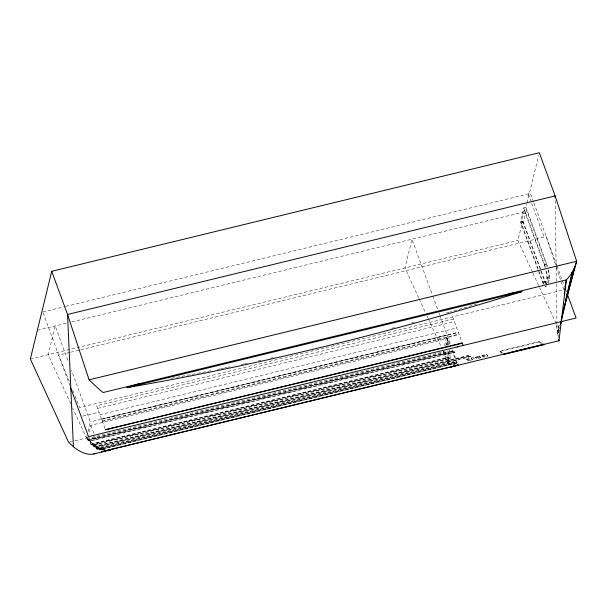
<?xml version="1.0" encoding="UTF-8"?>
<svg xmlns="http://www.w3.org/2000/svg" width="607" height="607" viewBox="0 0 607 607"><rect width="100%" height="100%" fill="white"/><g stroke="black" fill="none" stroke-linecap="round" stroke-linejoin="round"><path stroke-width="0.46" stroke-dasharray="3.04 2.28" d="M104.7 449.787C99.753 448.634 95.64 445.576 90.678 444.59L90.762 440.53L87.803 439.809L88.91 440.667L90.845 440.917L454.916 352.379L454.833 351.992L451.874 351.263L87.803 439.809M102.378 449.924L98.827 449.81L96.756 449.089L96.703 447.276L93.751 446.555L93.539 444.923L90.587 444.195L90.845 440.917M445.675 351.635L444.969 356.317A64.365 7.292 79.1 0 0 448.125 363.707L449.483 365.854M446.661 345.095L447.647 338.547L90.891 425.31L88.774 433.997M559.282 329.897L558.038 335.436L558.508 338.349M559.252 327.211L557.742 333.584L558.038 335.436L559.138 328.03L557.742 333.584L556.194 323.721L539.623 287.665M87.165 435.082L86.46 437.966L87.901 440.196L451.972 351.658L454.916 352.379M88.015 431.569L90.375 421.911L71.482 370.376M87.454 439.407L87.712 438.337L444.468 351.574L444.21 352.644L87.454 439.407L86.52 437.715L88.356 437.275M444.559 345.687L447.131 335.147L90.375 421.911M445.743 346.362L447.647 338.547L449.893 344.67M543.386 284.258A7.201 1.745 76.3 0 1 542.779 282.779L520.427 221.805L523.811 207.913L525.981 207.389L526.868 203.747M543.675 283.59A5.493 1.328 76.3 0 1 543.197 282.581L521.155 222.473L524.152 210.159L526.322 209.627L546.831 265.623A12.064 2.921 76.3 0 1 547.165 266.663M532.521 272.217L517.915 240.455L522.589 221.282L520.427 221.805M527.088 202.837L538.637 155.468M546.315 283.795A5.493 1.328 76.3 0 1 545.367 282.05L523.317 221.95L526.322 209.627M502.376 353.441A63.735 15.433 76.3 0 1 499.902 351.559L500.024 351.036L539.395 341.46A63.735 15.433 76.3 0 0 543.037 343.881M545.321 284.122L546.907 276.822A12.064 2.921 76.3 0 0 545.89 270.464M546.057 284.744L547.522 278.727A13.764 3.331 76.3 0 0 546.308 270.426M547.689 282.763L549.069 276.291A12.064 2.921 76.3 0 0 548.053 269.94M548.432 283.355L549.692 278.203A13.764 3.331 76.3 0 0 548.47 269.903M499.902 351.559L539.274 341.984L539.395 341.46M559.123 325.079L557.408 331.475L559.153 325.094M449.134 349.457L450.379 358.547L448.125 363.707L447.875 350.656M453.899 365.027L456.623 363.032L453.512 362.326L96.756 449.089M453.277 364.784L456.373 362.66L453.421 361.931L96.665 448.694L99.745 449.423M42.839 311.983L64.941 306.611M65.859 306.383L530.404 193.405L533.538 201.964M37.353 330.291L67.149 323.045M71.747 321.93L522.756 212.238M523.295 213.694L525.457 213.171M521.155 222.473L523.317 221.95M30.35 359.025L517.915 240.455M69.714 352.462L58.659 355.148L69.213 381.333M70.632 352.235L79.843 349.996M80.769 349.776L546.232 236.571L563.835 289.797L79.767 407.517L75.192 396.174M523.811 207.913L544.509 264.364L546.672 263.84A13.764 3.331 76.3 0 1 547.453 266.162M524.152 210.159L544.304 265.115L546.467 264.591M546.945 277.467L549.107 276.944M547.522 278.727L549.692 278.203M542.954 281.944L545.116 281.413M542.779 282.779L544.942 282.247A7.201 1.745 76.3 0 0 545.556 283.735M545.367 286.405L546.808 286.056M453.421 319.047L96.657 405.81L105.132 428.906M97.613 408.412L454.37 321.649M82.947 416.091L98.994 412.183M99.927 414.718L456.684 327.955M101.49 418.982L458.247 332.219M101.604 419.293L458.361 332.53M102.173 420.848L458.93 334.085M102.401 421.463L459.158 334.7M69.517 442.086L88.303 437.518M88.827 440.28L452.898 351.741M90.762 440.53L454.833 351.992M90.587 444.195L447.344 357.432L450.295 358.16L450.379 358.547L92.75 445.31M90.678 444.59L447.435 357.827L450.379 358.547M91.604 444.673L448.368 357.91M93.539 444.923L450.295 358.16M93.751 446.555L467.792 355.581L470.751 356.309L470.827 356.696L96.786 447.663L94.851 447.412L93.751 446.555L98.038 447.283M93.842 446.942L467.891 355.975L470.827 356.696M94.775 447.025L468.816 356.059M96.703 447.276L470.751 356.309M472.618 359.723L471.26 358.031L472.618 359.723L468.02 360.839L466.662 359.147L486.45 354.336L487.709 355.406L487.808 356.028L483.794 357.007L482.436 355.315L483.794 357.007M97.689 449.165L454.446 362.402M466.76 359.769L471.358 358.646M475.456 357.652L479.492 356.673L480.752 357.743L476.715 358.729L475.357 357.037L476.715 358.729M482.535 355.93L486.548 354.951L487.808 356.028M456.373 362.66L99.616 449.423L103.258 449.939M98.827 449.81L456.456 363.047M466.662 359.147L467.921 360.224L487.709 355.406M456.623 363.032L99.7 449.81M105.345 449.81L99.867 449.795L94.996 436.501M96.665 448.694L102.522 449.218L96.786 447.663M95.914 447.67L102.522 449.218M93.622 445.31L95.739 445.917L88.91 440.667M91.103 442.427L86.46 437.966L72.65 407.912M443.588 351.521L444.21 352.644M532.916 273.074L539.228 286.808M418.754 297.976L404.945 267.93L411.948 239.188L432.472 295.169M419.149 298.834L425.461 312.567M427.04 316.004L427.829 317.719M428.223 318.576L441.243 346.908M70.678 403.625L48.188 354.693L55.191 325.951L68.219 361.491M72.734 390.066L73.788 392.683M533.864 202.852L556.604 264.872M556.923 265.745L562.059 279.744M562.378 280.624L564.624 286.747M565.899 290.237L566.536 291.975M528.242 193.936L531.375 202.488M531.702 203.375L544.062 237.102M525.981 207.389L546.672 263.84M522.589 221.282L544.942 282.247M452.61 316.846L462.193 342.978M432.799 296.057L437.685 309.38M438.99 312.939L439.635 314.714M439.961 315.602L450.675 344.822M452.61 350.087L458.08 365.027M451.813 349.913L457.428 365.232M90.891 425.31L94.677 435.644M43.158 312.863L69.949 385.946M544.304 265.115L544.669 266.154A12.064 2.921 76.3 0 1 545.003 267.194M443.216 351.203L444.969 356.317L447.435 357.827M467.792 355.581L467.891 355.975M451.874 351.263L451.972 351.658M453.512 362.326L453.421 361.931L448.823 364.913L448.194 350.785M486.45 354.336L486.548 354.951M480.752 357.743L479.393 356.051L479.492 356.673M467.921 360.224L468.02 360.839M447.769 345.072L447.647 338.547L448.512 344.913M447.647 338.547L447.943 345.14M555.193 200.629L556.141 266.761M556.156 267.71L556.369 282.824M556.384 283.773L556.953 323.455M556.968 324.396L557.036 329.123M502.497 352.917A63.735 15.433 76.3 0 1 500.024 351.036M477.201 303.887A1604.567 844.58 -22.6 0 1 450.265 311.907M449.362 312.173A1604.567 844.58 -22.6 0 1 444.87 313.478M414.346 322.158A1604.567 844.58 -22.6 0 1 410.757 323.159M394.596 327.583A1604.567 844.58 -22.6 0 1 391.007 328.554M273.15 357.599A1604.567 844.58 -22.6 0 1 270.396 358.213M261.215 360.232A1604.567 844.58 -22.6 0 1 258.461 360.831M247.451 363.206A1604.567 844.58 -22.6 0 1 244.697 363.79M243.779 363.98A1604.567 844.58 -22.6 0 1 241.032 364.564M230.038 366.856A1604.567 844.58 -22.6 0 1 228.202 367.235M227.291 367.417A1604.567 844.58 -22.6 0 1 224.544 367.979M223.626 368.168A1604.567 844.58 -22.6 0 1 220.88 368.722M219.969 368.912A1604.567 844.58 -22.6 0 1 217.223 369.466M210.819 370.74A1604.567 844.58 -22.6 0 1 196.205 373.601M195.295 373.775A1604.567 844.58 -22.6 0 1 168.86 378.715M544.509 264.364A13.764 3.331 76.3 0 1 545.655 267.915M545.723 285.98A7.201 1.745 76.3 0 1 544.889 286.36M541.748 343.865A63.735 15.433 76.3 0 1 539.274 341.984"/><path stroke-width="0.91" d="M558.956 340.762L101.323 451.79L458.08 365.027L450.66 366.909M564.237 293.773L564.518 291.921M564.791 290.07L566.308 279.888A21.457 9.735 -67.1 0 0 576.65 261.268L555.124 195.902L539.304 152.736L51.732 271.314L30.35 359.025L68.621 442.298L73.409 446.737A65.882 30.616 70.6 0 0 95.769 453.406M560.534 324.358L572.416 271.724L565.512 300.829M562.484 313.569L563.137 310.837M503.537 353.98A63.735 15.433 76.3 0 0 504.645 354.245L504.774 353.722L507.52 353.054M561.255 319.821L574.859 266.61L566.748 296.755M565.519 301.322L566.255 298.583M563.653 308.682L564.404 305.943M564.905 304.122L576.65 261.268L89.085 379.845L67.559 314.479L51.732 271.314M451.168 367.023L458.08 365.027M505.024 295.313A1604.567 844.58 -22.6 0 0 512.202 293.044L521.891 291.603L127 387.638L137.061 384.277A1604.567 844.58 -22.6 0 0 140.687 383.67M112.712 449.286L93.812 453.968M462.299 343.266L105.436 429.741L462.193 342.978L463.111 345.489M509.356 352.606L544.145 344.146L544.016 344.67L504.645 354.245M101.597 451.798L110.831 449.825L109.518 449.999M457.086 346.931L457.587 346.832M567.173 293.712L576.089 318.015L88.516 436.592L70.594 387.706M558.683 339.396L558.948 340.846L566.308 279.888L103.122 392.532A21.457 1.373 44.2 0 1 89.085 379.845M73.409 446.737L67.559 314.479L555.124 195.902L555.155 197.791M521.891 291.603A1776.78 935.228 -22.6 0 1 127 387.638"/></g></svg>
